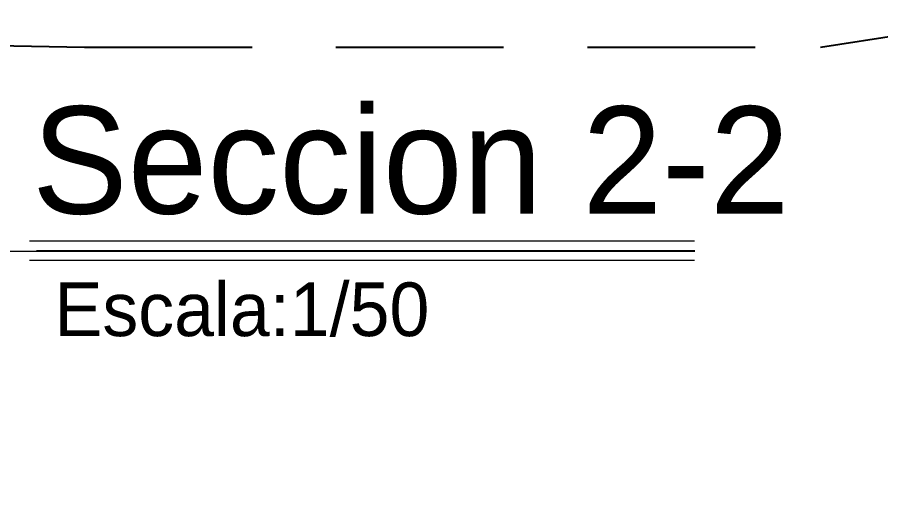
# Model space of a CAD drawing. Header units: millimetres. Extents: x -3570 to 5754, y -12788176 to 1214.
# Drawn here: x 3384.383 to 3386.958, y 1185.292 to 1186.77 of the extents above; entities that cross this region are included whole.
import ezdxf

# ---------------------------------------------------------------- set-up
doc = ezdxf.new("R2010")
doc.units = ezdxf.units.MM
doc.linetypes.add('DASHED', pattern=[0.75, 0.5, -0.25])
doc.layers.add('C-ROAD-PROF', color=1, linetype='DASHED')
doc.layers.add('Texto', color=7, linetype='Continuous', lineweight=5)
doc.styles.add('Pristina_ParCons', font='PRISTINA.TTF')

# ---------------------------------------------------------------- blocks, each defined once
blk = doc.blocks.new('sdd d d')
at = {"layer": 'C-ROAD-PROF', "color": 1, "linetype": 'DASHED', "lineweight": -3}
for p, q in [((-45249.5285, 28417.9631), (-45249.0197, 28418.0405)), ((-45253.6755, 28417.9966), (-45251.7238, 28417.9631)), ((-45251.7238, 28417.9631), (-45249.5285, 28417.9631))]:
    blk.add_line(p, q, dxfattribs=at)

msp = doc.modelspace()

# ---------------------------------------------------------------- linework, layer by layer
at = {"layer": 'Texto', "color": 7, "linetype": 'Continuous', "lineweight": 5}
for p, q in [((3384.4197, 1186.1037), (3386.403, 1186.1037)), ((3383.7738, 1186.072), (3386.4037, 1186.072)), ((3384.4197, 1186.0451), (3386.403, 1186.0451))]:
    msp.add_line(p, q, dxfattribs=at)
at = {"layer": 'Texto', "color": 7}
msp.add_line((3384.4408, 1186.0744), (3386.4042, 1186.0744), dxfattribs=at)

# ---------------------------------------------------------------- block references
msp.add_blockref('sdd d d', (48636.3073, -27231.2818))

# ---------------------------------------------------------------- texts
at = {"layer": 'Texto', "color": 7, "style": 'Pristina_ParCons'}
for s, height, p in [('Seccion 2-2', 0.319954, (3384.4273, 1186.1843)), ('Escala:1/50', 0.159977, (3384.4944, 1185.8191))]:
    msp.add_text(s, height=height, dxfattribs=at).set_placement(p)

doc.saveas('drawing.dxf')
